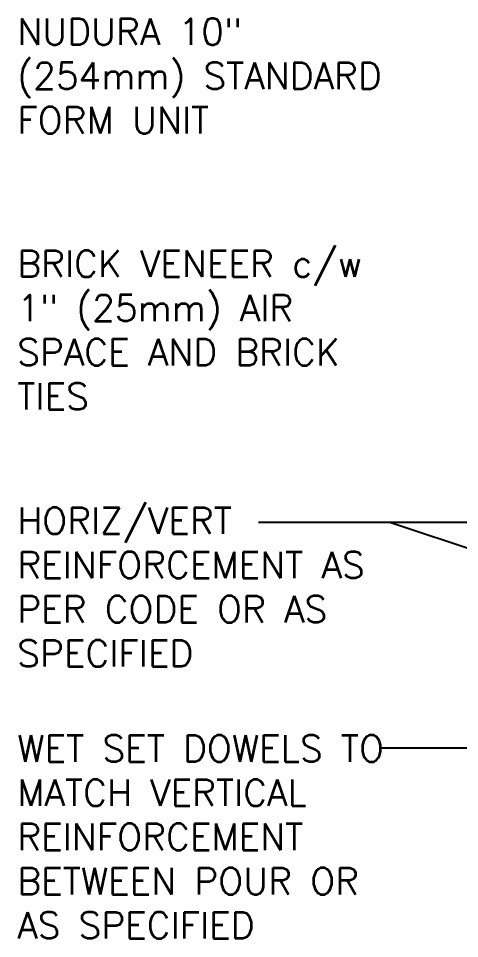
# Model space of a CAD drawing. Header units: inches. Extents: x 34 to 92.7, y -25.1 to 58.
# Drawn here: x 34.33 to 46.82, y 26.71 to 52.73 of the extents above; entities that cross this region are included whole.
import ezdxf

# ---------------------------------------------------------------- set-up
doc = ezdxf.new("R2010")
doc.units = ezdxf.units.IN
doc.header["$LTSCALE"] = 0.5
doc.header["$MEASUREMENT"] = 0
doc.layers.add('TEXT', color=4, linetype='Continuous')
doc.styles.add('DIM', font='romans.shx', dxfattribs={"width": 0.7})
doc.styles.add('ROMANS', font='romans.shx', dxfattribs={"height": 1.125})
doc.dimstyles.new('ext_12', dxfattribs={"dimscale": 12, "dimtxt": 0.09375, "dimasz": 0.09375, "dimexe": 0.09375, "dimexo": 0.0625, "dimgap": 0.0625, "dimtad": 1, "dimdec": 1, "dimzin": 3, "dimdsep": 46, "dimlunit": 4, "dimtxsty": 'DIM', "dimcen": 0.09, "dimdle": 0.09375, "dimclrt": 4, "dimadec": 0, "dimazin": 0, "dimtfac": 1, "dimtdec": 1, "dimtmove": 2, "dimatfit": 3, "dimfxl": 0, "dimfrac": 2, "dimtolj": 1, "dimtzin": 0, "dimarcsym": 0})

msp = doc.modelspace()

# ---------------------------------------------------------------- linework, layer by layer
at = {"layer": 'TEXT'}
for points in [[(55.631, 52.351, 0, 0.36, 0), (54.551, 52.351, 0, 0, 0), (41.254, 52.351, 0, 0, 0)], [(49.147, 45.764, 0, 0.36, 0), (48.067, 45.764, 0, 0, 0), (45.726, 45.764, 0, 0, 0)]]:
    msp.add_lwpolyline(points, format="xyseb", dxfattribs=at)

# ---------------------------------------------------------------- texts
at = {"layer": 'TEXT', "char_height": 0.75, "width": 11.43486, "attachment_point": 4, "style": 'ROMANS'}
for s, insert in [('NUDURA 10" (254mm) STANDARD FORM UNIT', (34.293, 51.107)), ('BRICK VENEER c/w 1" (25mm) AIR SPACE AND BRICK TIES', (34.293, 43.92)), ('HORIZ/VERT REINFORCEMENT AS PER CODE OR AS SPECIFIED', (34.293, 36.653)), ('WET SET DOWELS TO MATCH VERTICAL\\PREINFORCEMENT BETWEEN POUR OR AS SPECIFIED', (34.293, 29.589))]:
    msp.add_mtext(s, dxfattribs=dict(at, insert=insert))

# ---------------------------------------------------------------- leaders
at = {"layer": 'TEXT'}
for points in [[(61.579, 38.48), (41.124, 38.48)], [(59.306, 32.097), (44.556, 32.097)]]:
    msp.add_leader(points, dimstyle='ext_12', override={"dimgap": 0.0625, "dimtad": 0}, dxfattribs=at)
msp.add_leader([(62.175, 32.71), (44.844, 38.48), (41.124, 38.48)], dimstyle='ext_12', dxfattribs=at)

doc.saveas('drawing.dxf')
